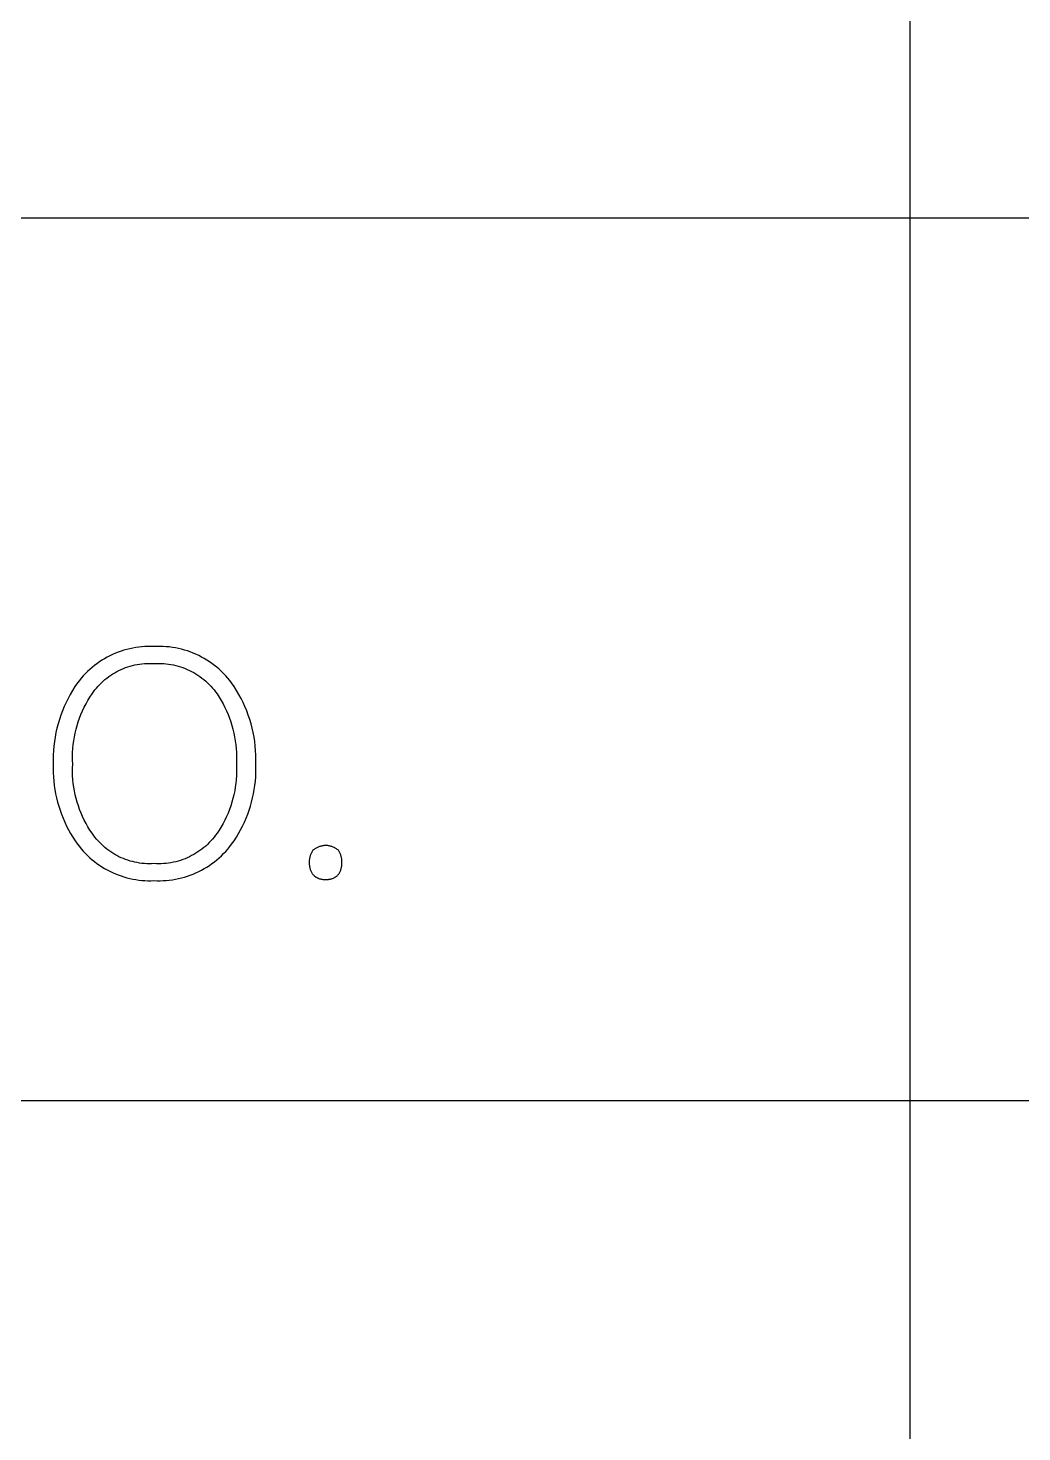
# Model space of a CAD drawing. Header units: millimetres. Extents: x 3033 to 5773, y 123 to 1487.
# Drawn here: x 5445.2 to 5487.4, y 260 to 319.6 of the extents above; entities that cross this region are included whole.
import ezdxf

# ---------------------------------------------------------------- set-up
doc = ezdxf.new("R2010")
doc.units = ezdxf.units.MM
doc.header["$MEASUREMENT"] = 0
doc.layers.add('TEX', color=70, linetype='Continuous')

msp = doc.modelspace()

# ---------------------------------------------------------------- linework, layer by layer
at = {"layer": 'TEX'}
for p, q in [((5482.657, 161.563), (5482.657, 386.563)), ((5394.391, 311.563), (5773.113, 311.563)), ((5448.536, 292.896), (5448.423, 292.833)), ((5448.65, 292.955), (5448.536, 292.896)), ((5448.767, 293.011), (5448.65, 292.955)), ((5448.885, 293.062), (5448.767, 293.011)), ((5449.005, 293.11), (5448.885, 293.062)), ((5449.127, 293.153), (5449.005, 293.11)), ((5449.25, 293.193), (5449.127, 293.153)), ((5449.374, 293.228), (5449.25, 293.193)), ((5449.499, 293.259), (5449.374, 293.228)), ((5449.626, 293.285), (5449.499, 293.259)), ((5449.753, 293.308), (5449.626, 293.285)), ((5449.881, 293.326), (5449.753, 293.308)), ((5450.009, 293.34), (5449.881, 293.326)), ((5450.138, 293.349), (5450.009, 293.34)), ((5450.267, 293.354), (5450.138, 293.349)), ((5450.396, 293.355), (5450.267, 293.354)), ((5450.525, 293.351), (5450.396, 293.355)), ((5450.656, 293.356), (5450.525, 293.351)), ((5450.787, 293.356), (5450.656, 293.356)), ((5450.917, 293.352), (5450.787, 293.356)), ((5451.048, 293.344), (5450.917, 293.352)), ((5451.178, 293.331), (5451.048, 293.344)), ((5451.308, 293.314), (5451.178, 293.331)), ((5451.437, 293.292), (5451.308, 293.314)), ((5451.565, 293.266), (5451.437, 293.292)), ((5451.692, 293.235), (5451.565, 293.266)), ((5451.818, 293.2), (5451.692, 293.235)), ((5451.943, 293.161), (5451.818, 293.2)), ((5452.067, 293.118), (5451.943, 293.161)), ((5452.189, 293.071), (5452.067, 293.118)), ((5452.309, 293.019), (5452.189, 293.071)), ((5452.428, 292.964), (5452.309, 293.019)), ((5452.544, 292.904), (5452.428, 292.964)), ((5452.658, 292.841), (5452.544, 292.904)), ((5447.798, 292.377), (5447.703, 292.289)), ((5447.896, 292.462), (5447.798, 292.377)), ((5447.996, 292.543), (5447.896, 292.462)), ((5448.099, 292.621), (5447.996, 292.543)), ((5448.205, 292.695), (5448.099, 292.621)), ((5448.313, 292.766), (5448.205, 292.695)), ((5448.423, 292.833), (5448.313, 292.766)), ((5448.948, 292.288), (5449.039, 292.335)), ((5449.039, 292.335), (5449.132, 292.378)), ((5449.132, 292.378), (5449.226, 292.418)), ((5449.226, 292.418), (5449.321, 292.455)), ((5449.321, 292.455), (5449.417, 292.489)), ((5449.417, 292.489), (5449.515, 292.519)), ((5449.515, 292.519), (5449.613, 292.545)), ((5449.613, 292.545), (5449.713, 292.569)), ((5449.713, 292.569), (5449.813, 292.589)), ((5449.813, 292.589), (5449.914, 292.605)), ((5449.914, 292.605), (5450.015, 292.618)), ((5450.015, 292.618), (5450.117, 292.627)), ((5450.117, 292.627), (5450.219, 292.633)), ((5450.219, 292.633), (5450.321, 292.636)), ((5450.321, 292.636), (5450.423, 292.634)), ((5450.423, 292.634), (5450.525, 292.63)), ((5450.525, 292.63), (5450.628, 292.634)), ((5450.628, 292.634), (5450.732, 292.636)), ((5450.732, 292.636), (5450.836, 292.633)), ((5450.836, 292.633), (5450.939, 292.628)), ((5450.939, 292.628), (5451.042, 292.618)), ((5451.042, 292.618), (5451.145, 292.605)), ((5451.145, 292.605), (5451.247, 292.589)), ((5451.247, 292.589), (5451.349, 292.569)), ((5451.349, 292.569), (5451.45, 292.546)), ((5451.45, 292.546), (5451.55, 292.519)), ((5451.55, 292.519), (5451.649, 292.489)), ((5451.649, 292.489), (5451.747, 292.456)), ((5451.747, 292.456), (5451.844, 292.419)), ((5451.844, 292.419), (5451.939, 292.379)), ((5451.939, 292.379), (5452.034, 292.336)), ((5452.034, 292.336), (5452.126, 292.289)), ((5452.771, 292.774), (5452.658, 292.841)), ((5452.881, 292.703), (5452.771, 292.774)), ((5452.988, 292.628), (5452.881, 292.703)), ((5453.093, 292.55), (5452.988, 292.628)), ((5453.195, 292.468), (5453.093, 292.55)), ((5453.294, 292.382), (5453.195, 292.468)), ((5453.39, 292.294), (5453.294, 292.382)), ((5447.278, 291.805), (5447.169, 291.646)), ((5447.356, 291.907), (5447.278, 291.805)), ((5447.438, 292.007), (5447.356, 291.907)), ((5447.523, 292.104), (5447.438, 292.007)), ((5447.612, 292.198), (5447.523, 292.104)), ((5447.703, 292.289), (5447.612, 292.198)), ((5448.148, 291.662), (5448.218, 291.737)), ((5448.218, 291.737), (5448.29, 291.809)), ((5448.29, 291.809), (5448.365, 291.879)), ((5448.365, 291.879), (5448.442, 291.946)), ((5448.442, 291.946), (5448.521, 292.01)), ((5448.521, 292.01), (5448.603, 292.071)), ((5448.603, 292.071), (5448.686, 292.13)), ((5448.686, 292.13), (5448.772, 292.186)), ((5448.772, 292.186), (5448.859, 292.238)), ((5448.859, 292.238), (5448.948, 292.288)), ((5452.126, 292.289), (5452.217, 292.24)), ((5452.217, 292.24), (5452.306, 292.187)), ((5452.306, 292.187), (5452.394, 292.131)), ((5452.394, 292.131), (5452.479, 292.073)), ((5452.479, 292.073), (5452.562, 292.011)), ((5452.562, 292.011), (5452.644, 291.947)), ((5452.644, 291.947), (5452.723, 291.88)), ((5452.723, 291.88), (5452.799, 291.81)), ((5452.799, 291.81), (5452.873, 291.738)), ((5452.873, 291.738), (5452.945, 291.663)), ((5453.484, 292.202), (5453.39, 292.294)), ((5453.574, 292.107), (5453.484, 292.202)), ((5453.661, 292.009), (5453.574, 292.107)), ((5453.744, 291.909), (5453.661, 292.009)), ((5453.824, 291.805), (5453.744, 291.909)), ((5453.933, 291.646), (5453.824, 291.805)), ((5446.875, 291.146), (5446.789, 290.973)), ((5446.967, 291.316), (5446.875, 291.146)), ((5447.065, 291.483), (5446.967, 291.316)), ((5447.169, 291.646), (5447.065, 291.483)), ((5447.718, 291.06), (5447.805, 291.202)), ((5447.805, 291.202), (5447.896, 291.341)), ((5447.896, 291.341), (5447.955, 291.425)), ((5447.955, 291.425), (5448.016, 291.506)), ((5448.016, 291.506), (5448.081, 291.585)), ((5448.081, 291.585), (5448.148, 291.662)), ((5452.945, 291.663), (5453.014, 291.586)), ((5453.014, 291.586), (5453.081, 291.507)), ((5453.081, 291.507), (5453.144, 291.425)), ((5453.144, 291.425), (5453.205, 291.341)), ((5453.205, 291.341), (5453.296, 291.202)), ((5453.296, 291.202), (5453.381, 291.059)), ((5454.036, 291.483), (5453.933, 291.646)), ((5454.134, 291.316), (5454.036, 291.483)), ((5454.226, 291.146), (5454.134, 291.316)), ((5454.312, 290.973), (5454.226, 291.146)), ((5446.635, 290.619), (5446.567, 290.438)), ((5446.709, 290.798), (5446.635, 290.619)), ((5446.789, 290.973), (5446.709, 290.798)), ((5447.423, 290.465), (5447.489, 290.617)), ((5447.489, 290.617), (5447.56, 290.768)), ((5447.56, 290.768), (5447.637, 290.915)), ((5447.637, 290.915), (5447.718, 291.06)), ((5453.381, 291.059), (5453.462, 290.914)), ((5453.462, 290.914), (5453.538, 290.766)), ((5453.538, 290.766), (5453.608, 290.616)), ((5453.608, 290.616), (5453.674, 290.463)), ((5454.392, 290.798), (5454.312, 290.973)), ((5454.466, 290.619), (5454.392, 290.798)), ((5454.534, 290.438), (5454.466, 290.619)), ((5446.45, 290.07), (5446.402, 289.884)), ((5446.506, 290.255), (5446.45, 290.07)), ((5446.567, 290.438), (5446.506, 290.255)), ((5447.213, 289.835), (5447.258, 289.995)), ((5447.258, 289.995), (5447.307, 290.153)), ((5447.307, 290.153), (5447.363, 290.31)), ((5447.363, 290.31), (5447.423, 290.465)), ((5453.674, 290.463), (5453.734, 290.308)), ((5453.734, 290.308), (5453.789, 290.152)), ((5453.789, 290.152), (5453.838, 289.993)), ((5453.838, 289.993), (5453.883, 289.833)), ((5454.596, 290.255), (5454.534, 290.438)), ((5454.651, 290.07), (5454.596, 290.255)), ((5454.7, 289.884), (5454.651, 290.07)), ((5446.294, 289.315), (5446.271, 289.123)), ((5446.323, 289.505), (5446.294, 289.315)), ((5446.359, 289.695), (5446.323, 289.505)), ((5446.402, 289.884), (5446.359, 289.695)), ((5447.093, 289.181), (5447.115, 289.346)), ((5447.115, 289.346), (5447.142, 289.51)), ((5447.142, 289.51), (5447.175, 289.673)), ((5447.175, 289.673), (5447.213, 289.835)), ((5453.883, 289.833), (5453.921, 289.672)), ((5453.921, 289.672), (5453.954, 289.509)), ((5453.954, 289.509), (5453.982, 289.345)), ((5453.982, 289.345), (5454.004, 289.18)), ((5454.742, 289.695), (5454.7, 289.884)), ((5454.778, 289.505), (5454.742, 289.695)), ((5454.807, 289.315), (5454.778, 289.505)), ((5454.83, 289.123), (5454.807, 289.315)), ((5446.246, 288.738), (5446.243, 288.544)), ((5446.255, 288.93), (5446.246, 288.738)), ((5446.271, 289.123), (5446.255, 288.93)), ((5447.063, 288.684), (5447.067, 288.85)), ((5447.067, 288.85), (5447.077, 289.016)), ((5447.077, 289.016), (5447.093, 289.181)), ((5454.004, 289.18), (5454.021, 289.015)), ((5454.021, 289.015), (5454.031, 288.849)), ((5454.031, 288.849), (5454.037, 288.683)), ((5454.846, 288.93), (5454.83, 289.123)), ((5454.856, 288.738), (5454.846, 288.93)), ((5454.859, 288.544), (5454.856, 288.738)), ((5446.243, 288.544), (5446.247, 288.351)), ((5446.247, 288.351), (5446.243, 288.17)), ((5446.243, 288.17), (5446.245, 287.989)), ((5447.064, 288.517), (5447.063, 288.684)), ((5447.071, 288.351), (5447.064, 288.517)), ((5447.065, 288.188), (5447.071, 288.351)), ((5447.065, 288.024), (5447.065, 288.188)), ((5454.036, 288.517), (5454.03, 288.351)), ((5454.03, 288.351), (5454.036, 288.188)), ((5454.037, 288.683), (5454.036, 288.517)), ((5454.036, 288.188), (5454.037, 288.024)), ((5454.855, 288.351), (5454.859, 288.544)), ((5454.859, 288.17), (5454.855, 288.351)), ((5454.856, 287.989), (5454.859, 288.17)), ((5446.245, 287.989), (5446.253, 287.808)), ((5446.253, 287.808), (5446.267, 287.628)), ((5446.267, 287.628), (5446.288, 287.448)), ((5447.07, 287.861), (5447.065, 288.024)), ((5447.081, 287.698), (5447.07, 287.861)), ((5447.097, 287.535), (5447.081, 287.698)), ((5447.119, 287.373), (5447.097, 287.535)), ((5454.004, 287.535), (5453.982, 287.373)), ((5454.021, 287.698), (5454.004, 287.535)), ((5454.032, 287.861), (5454.021, 287.698)), ((5454.037, 288.024), (5454.032, 287.861)), ((5454.814, 287.448), (5454.834, 287.628)), ((5454.834, 287.628), (5454.848, 287.808)), ((5454.848, 287.808), (5454.856, 287.989)), ((5446.288, 287.448), (5446.314, 287.269)), ((5446.314, 287.269), (5446.346, 287.091)), ((5446.346, 287.091), (5446.384, 286.914)), ((5447.147, 287.212), (5447.119, 287.373)), ((5447.18, 287.052), (5447.147, 287.212)), ((5447.219, 286.893), (5447.18, 287.052)), ((5453.921, 287.052), (5453.883, 286.893)), ((5453.955, 287.212), (5453.921, 287.052)), ((5453.982, 287.373), (5453.955, 287.212)), ((5454.718, 286.914), (5454.756, 287.091)), ((5454.756, 287.091), (5454.788, 287.269)), ((5454.788, 287.269), (5454.814, 287.448)), ((5446.384, 286.914), (5446.428, 286.738)), ((5446.428, 286.738), (5446.477, 286.564)), ((5446.477, 286.564), (5446.533, 286.392)), ((5446.533, 286.392), (5446.594, 286.221)), ((5447.263, 286.735), (5447.219, 286.893)), ((5447.313, 286.58), (5447.263, 286.735)), ((5447.367, 286.426), (5447.313, 286.58)), ((5447.428, 286.273), (5447.367, 286.426)), ((5453.734, 286.426), (5453.674, 286.273)), ((5453.789, 286.58), (5453.734, 286.426)), ((5453.839, 286.735), (5453.789, 286.58)), ((5453.883, 286.893), (5453.839, 286.735)), ((5454.508, 286.221), (5454.569, 286.392)), ((5454.569, 286.392), (5454.624, 286.564)), ((5454.624, 286.564), (5454.674, 286.738)), ((5454.674, 286.738), (5454.718, 286.914)), ((5446.594, 286.221), (5446.66, 286.053)), ((5446.66, 286.053), (5446.733, 285.887)), ((5446.733, 285.887), (5446.81, 285.723)), ((5447.493, 286.124), (5447.428, 286.273)), ((5447.564, 285.976), (5447.493, 286.124)), ((5447.64, 285.831), (5447.564, 285.976)), ((5447.72, 285.689), (5447.64, 285.831)), ((5453.462, 285.831), (5453.381, 285.689)), ((5453.538, 285.976), (5453.462, 285.831)), ((5453.608, 286.124), (5453.538, 285.976)), ((5453.674, 286.273), (5453.608, 286.124)), ((5454.291, 285.723), (5454.369, 285.887)), ((5454.369, 285.887), (5454.441, 286.053)), ((5454.441, 286.053), (5454.508, 286.221)), ((5446.81, 285.723), (5446.893, 285.563)), ((5446.893, 285.563), (5446.982, 285.405)), ((5446.982, 285.405), (5447.075, 285.25)), ((5447.075, 285.25), (5447.174, 285.098)), ((5447.806, 285.55), (5447.72, 285.689)), ((5447.896, 285.413), (5447.806, 285.55)), ((5447.955, 285.33), (5447.896, 285.413)), ((5448.016, 285.248), (5447.955, 285.33)), ((5448.081, 285.169), (5448.016, 285.248)), ((5448.148, 285.092), (5448.081, 285.169)), ((5453.014, 285.168), (5452.945, 285.091)), ((5453.081, 285.248), (5453.014, 285.168)), ((5453.144, 285.329), (5453.081, 285.248)), ((5453.205, 285.413), (5453.144, 285.329)), ((5453.296, 285.55), (5453.205, 285.413)), ((5453.381, 285.689), (5453.296, 285.55)), ((5453.928, 285.098), (5454.026, 285.25)), ((5454.026, 285.25), (5454.12, 285.405)), ((5454.12, 285.405), (5454.208, 285.563)), ((5454.208, 285.563), (5454.291, 285.723)), ((5447.174, 285.098), (5447.278, 284.949)), ((5447.278, 284.949), (5447.356, 284.847)), ((5447.356, 284.847), (5447.438, 284.747)), ((5447.438, 284.747), (5447.523, 284.65)), ((5447.523, 284.65), (5447.612, 284.556)), ((5447.612, 284.556), (5447.703, 284.465)), ((5448.218, 285.017), (5448.148, 285.092)), ((5448.29, 284.945), (5448.218, 285.017)), ((5448.365, 284.876), (5448.29, 284.945)), ((5448.442, 284.809), (5448.365, 284.876)), ((5448.521, 284.744), (5448.442, 284.809)), ((5448.603, 284.683), (5448.521, 284.744)), ((5448.686, 284.624), (5448.603, 284.683)), ((5448.772, 284.568), (5448.686, 284.624)), ((5448.859, 284.516), (5448.772, 284.568)), ((5452.306, 284.567), (5452.217, 284.515)), ((5452.394, 284.623), (5452.306, 284.567)), ((5452.479, 284.682), (5452.394, 284.623)), ((5452.562, 284.743), (5452.479, 284.682)), ((5452.644, 284.807), (5452.562, 284.743)), ((5452.723, 284.874), (5452.644, 284.807)), ((5452.799, 284.944), (5452.723, 284.874)), ((5452.873, 285.016), (5452.799, 284.944)), ((5452.945, 285.091), (5452.873, 285.016)), ((5453.39, 284.46), (5453.484, 284.552)), ((5453.484, 284.552), (5453.574, 284.647)), ((5453.574, 284.647), (5453.661, 284.745)), ((5453.661, 284.745), (5453.744, 284.846)), ((5453.744, 284.846), (5453.824, 284.949)), ((5453.824, 284.949), (5453.928, 285.098)), ((5457.202, 284.56), (5457.19, 284.532)), ((5457.216, 284.587), (5457.202, 284.56)), ((5457.23, 284.614), (5457.216, 284.587)), ((5457.245, 284.64), (5457.23, 284.614)), ((5457.261, 284.666), (5457.245, 284.64)), ((5457.278, 284.692), (5457.261, 284.666)), ((5457.303, 284.711), (5457.278, 284.692)), ((5457.329, 284.73), (5457.303, 284.711)), ((5457.356, 284.748), (5457.329, 284.73)), ((5457.384, 284.765), (5457.356, 284.748)), ((5457.412, 284.781), (5457.384, 284.765)), ((5457.44, 284.796), (5457.412, 284.781)), ((5457.469, 284.811), (5457.44, 284.796)), ((5457.499, 284.824), (5457.469, 284.811)), ((5457.529, 284.836), (5457.499, 284.824)), ((5457.559, 284.847), (5457.529, 284.836)), ((5457.59, 284.857), (5457.559, 284.847)), ((5457.621, 284.866), (5457.59, 284.857)), ((5457.652, 284.874), (5457.621, 284.866)), ((5457.684, 284.88), (5457.652, 284.874)), ((5457.716, 284.886), (5457.684, 284.88)), ((5457.748, 284.891), (5457.716, 284.886)), ((5457.78, 284.894), (5457.748, 284.891)), ((5457.812, 284.896), (5457.78, 284.894)), ((5457.845, 284.898), (5457.812, 284.896)), ((5457.876, 284.895), (5457.845, 284.898)), ((5457.907, 284.891), (5457.876, 284.895)), ((5457.938, 284.886), (5457.907, 284.891)), ((5457.969, 284.88), (5457.938, 284.886)), ((5457.999, 284.873), (5457.969, 284.88)), ((5458.029, 284.865), (5457.999, 284.873)), ((5458.059, 284.856), (5458.029, 284.865)), ((5458.089, 284.846), (5458.059, 284.856)), ((5458.118, 284.835), (5458.089, 284.846)), ((5458.147, 284.823), (5458.118, 284.835)), ((5458.176, 284.809), (5458.147, 284.823)), ((5458.204, 284.795), (5458.176, 284.809)), ((5458.231, 284.78), (5458.204, 284.795)), ((5458.258, 284.764), (5458.231, 284.78)), ((5458.284, 284.747), (5458.258, 284.764)), ((5458.31, 284.73), (5458.284, 284.747)), ((5458.335, 284.711), (5458.31, 284.73)), ((5458.36, 284.692), (5458.335, 284.711)), ((5458.377, 284.666), (5458.36, 284.692)), ((5458.393, 284.64), (5458.377, 284.666)), ((5458.408, 284.614), (5458.393, 284.64)), ((5458.422, 284.587), (5458.408, 284.614)), ((5458.435, 284.56), (5458.422, 284.587)), ((5458.447, 284.532), (5458.435, 284.56)), ((5447.703, 284.465), (5447.798, 284.377)), ((5447.798, 284.377), (5447.896, 284.293)), ((5447.896, 284.293), (5447.996, 284.211)), ((5447.996, 284.211), (5448.099, 284.134)), ((5448.099, 284.134), (5448.205, 284.059)), ((5448.205, 284.059), (5448.313, 283.989)), ((5448.313, 283.989), (5448.423, 283.922)), ((5448.948, 284.466), (5448.859, 284.516)), ((5449.039, 284.42), (5448.948, 284.466)), ((5449.132, 284.376), (5449.039, 284.42)), ((5449.226, 284.336), (5449.132, 284.376)), ((5449.321, 284.299), (5449.226, 284.336)), ((5449.417, 284.266), (5449.321, 284.299)), ((5449.515, 284.236), (5449.417, 284.266)), ((5449.613, 284.209), (5449.515, 284.236)), ((5449.713, 284.185), (5449.613, 284.209)), ((5449.813, 284.166), (5449.713, 284.185)), ((5449.914, 284.149), (5449.813, 284.166)), ((5450.015, 284.136), (5449.914, 284.149)), ((5450.117, 284.127), (5450.015, 284.136)), ((5450.219, 284.121), (5450.117, 284.127)), ((5450.321, 284.119), (5450.219, 284.121)), ((5450.423, 284.12), (5450.321, 284.119)), ((5450.525, 284.125), (5450.423, 284.12)), ((5450.628, 284.12), (5450.525, 284.125)), ((5450.732, 284.119), (5450.628, 284.12)), ((5450.836, 284.121), (5450.732, 284.119)), ((5450.939, 284.127), (5450.836, 284.121)), ((5451.042, 284.136), (5450.939, 284.127)), ((5451.145, 284.149), (5451.042, 284.136)), ((5451.247, 284.165), (5451.145, 284.149)), ((5451.349, 284.185), (5451.247, 284.165)), ((5451.45, 284.208), (5451.349, 284.185)), ((5451.55, 284.235), (5451.45, 284.208)), ((5451.649, 284.265), (5451.55, 284.235)), ((5451.747, 284.298), (5451.649, 284.265)), ((5451.844, 284.335), (5451.747, 284.298)), ((5451.939, 284.375), (5451.844, 284.335)), ((5452.034, 284.419), (5451.939, 284.375)), ((5452.126, 284.465), (5452.034, 284.419)), ((5452.217, 284.515), (5452.126, 284.465)), ((5452.658, 283.913), (5452.771, 283.981)), ((5452.771, 283.981), (5452.881, 284.052)), ((5452.881, 284.052), (5452.988, 284.126)), ((5452.988, 284.126), (5453.093, 284.205)), ((5453.093, 284.205), (5453.195, 284.287)), ((5453.195, 284.287), (5453.294, 284.372)), ((5453.294, 284.372), (5453.39, 284.46)), ((5457.124, 284.237), (5457.123, 284.206)), ((5457.123, 284.206), (5457.123, 284.176)), ((5457.123, 284.176), (5457.123, 284.146)), ((5457.123, 284.146), (5457.124, 284.115)), ((5457.126, 284.267), (5457.124, 284.237)), ((5457.124, 284.115), (5457.126, 284.085)), ((5457.129, 284.297), (5457.126, 284.267)), ((5457.126, 284.085), (5457.129, 284.055)), ((5457.133, 284.328), (5457.129, 284.297)), ((5457.129, 284.055), (5457.133, 284.025)), ((5457.138, 284.358), (5457.133, 284.328)), ((5457.133, 284.025), (5457.138, 283.995)), ((5457.144, 284.387), (5457.138, 284.358)), ((5457.138, 283.995), (5457.144, 283.965)), ((5457.151, 284.417), (5457.144, 284.387)), ((5457.144, 283.965), (5457.151, 283.935)), ((5457.159, 284.446), (5457.151, 284.417)), ((5457.169, 284.475), (5457.159, 284.446)), ((5457.179, 284.504), (5457.169, 284.475)), ((5457.19, 284.532), (5457.179, 284.504)), ((5458.459, 284.504), (5458.447, 284.532)), ((5458.469, 284.475), (5458.459, 284.504)), ((5458.478, 284.446), (5458.469, 284.475)), ((5458.486, 284.417), (5458.478, 284.446)), ((5458.494, 284.387), (5458.486, 284.417)), ((5458.486, 283.935), (5458.494, 283.965)), ((5458.5, 284.358), (5458.494, 284.387)), ((5458.494, 283.965), (5458.5, 283.995)), ((5458.505, 284.328), (5458.5, 284.358)), ((5458.5, 283.995), (5458.505, 284.025)), ((5458.509, 284.297), (5458.505, 284.328)), ((5458.505, 284.025), (5458.509, 284.055)), ((5458.512, 284.267), (5458.509, 284.297)), ((5458.509, 284.055), (5458.512, 284.085)), ((5458.514, 284.237), (5458.512, 284.267)), ((5458.512, 284.085), (5458.514, 284.115)), ((5458.515, 284.206), (5458.514, 284.237)), ((5458.514, 284.115), (5458.515, 284.146)), ((5458.515, 284.176), (5458.515, 284.206)), ((5458.515, 284.146), (5458.515, 284.176)), ((5448.423, 283.922), (5448.536, 283.858)), ((5448.536, 283.858), (5448.65, 283.799)), ((5448.65, 283.799), (5448.767, 283.743)), ((5448.767, 283.743), (5448.885, 283.692)), ((5448.885, 283.692), (5449.005, 283.644)), ((5449.005, 283.644), (5449.127, 283.601)), ((5449.127, 283.601), (5449.25, 283.562)), ((5449.25, 283.562), (5449.374, 283.526)), ((5449.374, 283.526), (5449.499, 283.496)), ((5449.499, 283.496), (5449.626, 283.469)), ((5449.626, 283.469), (5449.753, 283.446)), ((5449.753, 283.446), (5449.881, 283.428)), ((5449.881, 283.428), (5450.009, 283.415)), ((5450.009, 283.415), (5450.138, 283.405)), ((5450.138, 283.405), (5450.267, 283.4)), ((5450.267, 283.4), (5450.396, 283.399)), ((5450.396, 283.399), (5450.525, 283.403)), ((5450.525, 283.403), (5450.656, 283.398)), ((5450.656, 283.398), (5450.787, 283.398)), ((5450.787, 283.398), (5450.917, 283.402)), ((5450.917, 283.402), (5451.048, 283.41)), ((5451.048, 283.41), (5451.178, 283.423)), ((5451.178, 283.423), (5451.308, 283.441)), ((5451.308, 283.441), (5451.437, 283.462)), ((5451.437, 283.462), (5451.565, 283.489)), ((5451.565, 283.489), (5451.692, 283.519)), ((5451.692, 283.519), (5451.818, 283.554)), ((5451.818, 283.554), (5451.943, 283.593)), ((5451.943, 283.593), (5452.067, 283.636)), ((5452.067, 283.636), (5452.189, 283.683)), ((5452.189, 283.683), (5452.309, 283.735)), ((5452.309, 283.735), (5452.428, 283.79)), ((5452.428, 283.79), (5452.544, 283.85)), ((5452.544, 283.85), (5452.658, 283.913)), ((5457.151, 283.935), (5457.159, 283.906)), ((5457.159, 283.906), (5457.169, 283.877)), ((5457.169, 283.877), (5457.179, 283.849)), ((5457.179, 283.849), (5457.19, 283.82)), ((5457.19, 283.82), (5457.202, 283.792)), ((5457.202, 283.792), (5457.216, 283.765)), ((5457.216, 283.765), (5457.23, 283.738)), ((5457.23, 283.738), (5457.245, 283.712)), ((5457.245, 283.712), (5457.261, 283.686)), ((5457.261, 283.686), (5457.278, 283.661)), ((5457.278, 283.661), (5457.295, 283.644)), ((5457.295, 283.644), (5457.312, 283.628)), ((5457.312, 283.628), (5457.331, 283.612)), ((5457.331, 283.612), (5457.349, 283.597)), ((5457.349, 283.597), (5457.369, 283.583)), ((5457.369, 283.583), (5457.388, 283.569)), ((5457.388, 283.569), (5457.409, 283.556)), ((5457.409, 283.556), (5457.429, 283.544)), ((5457.429, 283.544), (5457.45, 283.533)), ((5457.45, 283.533), (5457.472, 283.522)), ((5457.472, 283.522), (5457.493, 283.512)), ((5457.493, 283.512), (5457.515, 283.502)), ((5457.515, 283.502), (5457.538, 283.494)), ((5457.538, 283.494), (5457.561, 283.486)), ((5457.561, 283.486), (5457.583, 283.479)), ((5457.583, 283.479), (5457.607, 283.473)), ((5457.607, 283.473), (5457.63, 283.467)), ((5457.63, 283.467), (5457.653, 283.463)), ((5457.653, 283.463), (5457.677, 283.459)), ((5457.677, 283.459), (5457.701, 283.456)), ((5457.701, 283.456), (5457.725, 283.453)), ((5457.725, 283.453), (5457.749, 283.452)), ((5457.749, 283.452), (5457.773, 283.451)), ((5457.773, 283.451), (5457.797, 283.452)), ((5457.797, 283.452), (5457.821, 283.453)), ((5457.821, 283.453), (5457.845, 283.454)), ((5457.845, 283.454), (5457.867, 283.454)), ((5457.867, 283.454), (5457.89, 283.454)), ((5457.89, 283.454), (5457.913, 283.454)), ((5457.913, 283.454), (5457.936, 283.456)), ((5457.936, 283.456), (5457.959, 283.458)), ((5457.959, 283.458), (5457.982, 283.462)), ((5457.982, 283.462), (5458.004, 283.465)), ((5458.004, 283.465), (5458.027, 283.47)), ((5458.027, 283.47), (5458.049, 283.476)), ((5458.049, 283.476), (5458.071, 283.482)), ((5458.071, 283.482), (5458.093, 283.489)), ((5458.093, 283.489), (5458.114, 283.497)), ((5458.114, 283.497), (5458.136, 283.505)), ((5458.136, 283.505), (5458.157, 283.514)), ((5458.157, 283.514), (5458.177, 283.524)), ((5458.177, 283.524), (5458.197, 283.535)), ((5458.197, 283.535), (5458.217, 283.546)), ((5458.217, 283.546), (5458.237, 283.559)), ((5458.237, 283.559), (5458.256, 283.571)), ((5458.256, 283.571), (5458.274, 283.585)), ((5458.274, 283.585), (5458.293, 283.599)), ((5458.293, 283.599), (5458.31, 283.613)), ((5458.31, 283.613), (5458.327, 283.628)), ((5458.327, 283.628), (5458.344, 283.644)), ((5458.344, 283.644), (5458.36, 283.661)), ((5458.36, 283.661), (5458.377, 283.686)), ((5458.377, 283.686), (5458.393, 283.712)), ((5458.393, 283.712), (5458.408, 283.738)), ((5458.408, 283.738), (5458.422, 283.765)), ((5458.422, 283.765), (5458.435, 283.792)), ((5458.435, 283.792), (5458.447, 283.82)), ((5458.447, 283.82), (5458.459, 283.849)), ((5458.459, 283.849), (5458.469, 283.877)), ((5458.469, 283.877), (5458.478, 283.906)), ((5458.478, 283.906), (5458.486, 283.935)), ((5394.391, 274.063), (5773.113, 274.063))]:
    msp.add_line(p, q, dxfattribs=at)

doc.saveas('drawing.dxf')
